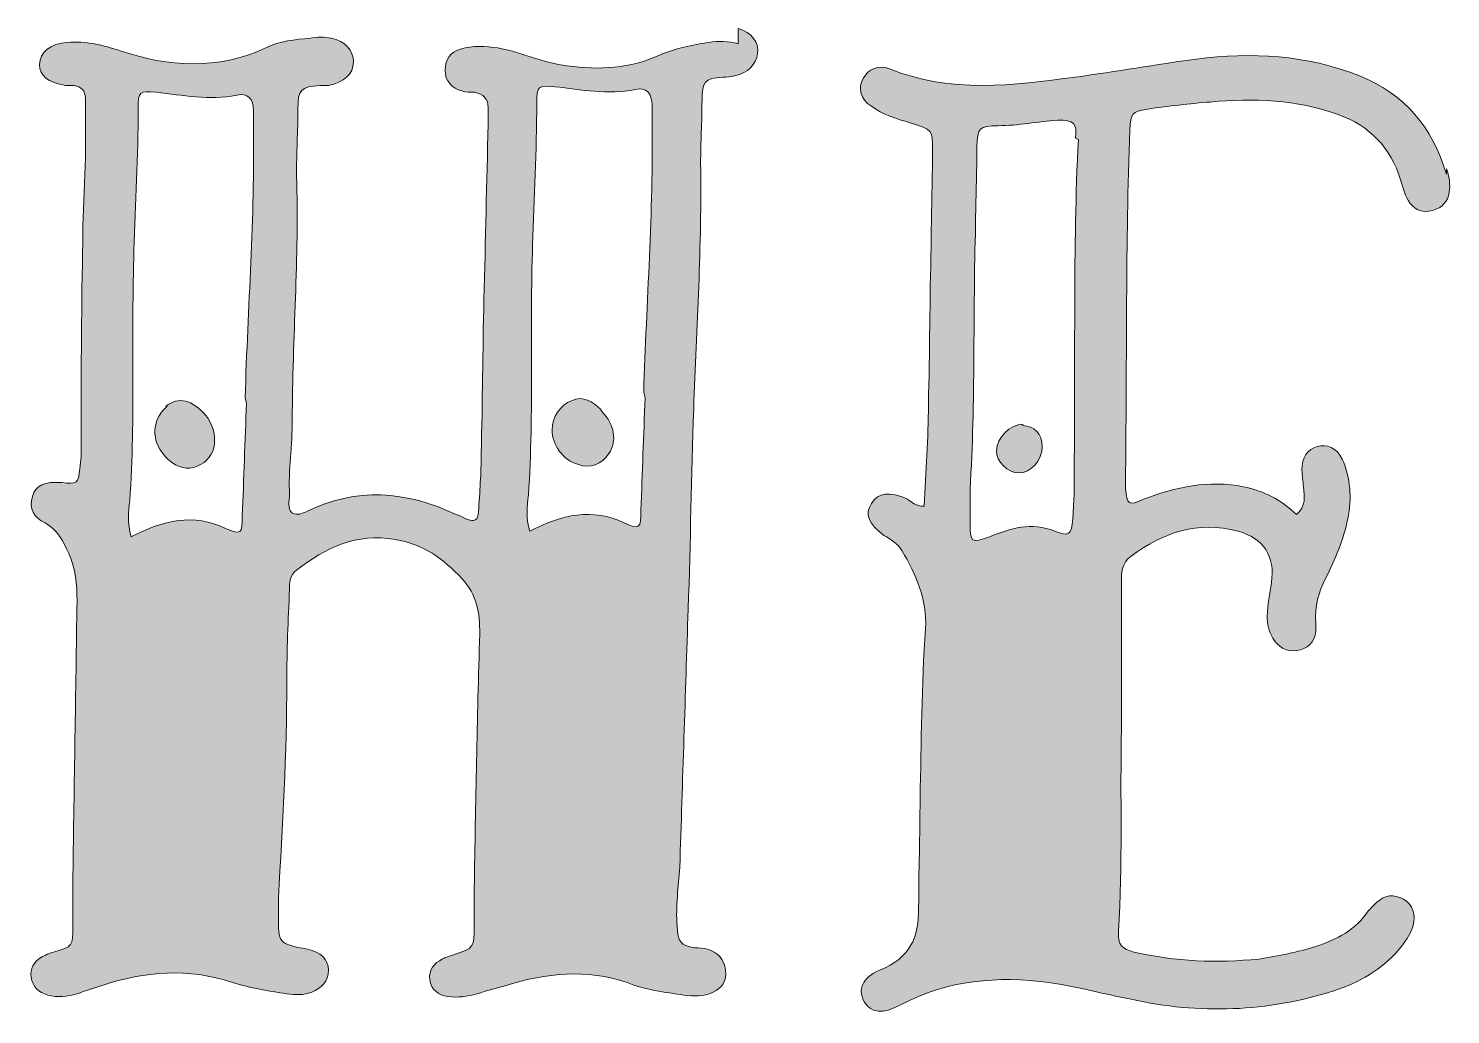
# Model space of a CAD drawing. Header units: inches. Extents: x 150 to 930, y -901 to -180.
# Drawn here: x 161.7 to 543.8, y -444.7 to -179.8 of the extents above; entities that cross this region are included whole.
import ezdxf

# ---------------------------------------------------------------- set-up
doc = ezdxf.new("R2010")
doc.units = ezdxf.units.IN
doc.header["$MEASUREMENT"] = 0
doc.layers.add('Layer 1', color=7, linetype='Continuous')

# ---------------------------------------------------------------- blocks, each defined once
blk = doc.blocks.new('block 4')
at = {"layer": 'Layer 1', "true_color": 0xce432c}
h = blk.add_hatch(color=22, dxfattribs=at)
h.dxf.hatch_style = 2
edge = h.paths.add_edge_path()
edge.add_spline(control_points=[(352.39, -179.78), (356.12, -180.9), (357.99, -183.51), (357.62, -186.49), (357.24, -189.48), (355.01, -191.72), (351.65, -192.46), (350.53, -192.84), (349.41, -192.84), (348.29, -192.84), (343.44, -193.21), (342.69, -193.96), (342.69, -199.18), (342.69, -204.78), (342.32, -210.37), (342.32, -215.97), (342.69, -237.98), (341.2, -259.99), (340.46, -282.01), (339.71, -299.91), (339.71, -317.82), (338.96, -335.73), (338.22, -358.86), (337.47, -381.99), (336.72, -405.13), (336.35, -410.35), (335.6, -415.57), (335.98, -420.8), (336.35, -425.27), (336.72, -426.02), (340.83, -426.76), (341.95, -426.76), (343.07, -426.76), (344.19, -427.14), (346.8, -427.88), (348.66, -429.75), (349.04, -432.73), (349.41, -435.72), (347.92, -437.58), (345.68, -438.7), (343.07, -439.82), (340.46, -439.82), (337.84, -439.45), (332.62, -438.7), (327.4, -437.96), (322.55, -436.09), (311.73, -432.36), (300.91, -433.48), (290.09, -436.84), (287.48, -437.58), (284.87, -438.33), (282.25, -439.08), (279.64, -439.82), (277.03, -440.2), (274.42, -439.82), (271.81, -439.45), (269.94, -437.96), (269.57, -435.35), (269.2, -432.73), (270.69, -430.87), (272.93, -429.75), (273.67, -429.38), (274.79, -429), (275.91, -428.63), (281.51, -426.76), (281.51, -426.76), (281.51, -420.8), (281.51, -417.44), (281.51, -414.08), (281.51, -410.72), (281.88, -387.96), (282.25, -365.2), (283, -342.45), (283, -336.85), (282.25, -332), (278.15, -327.52), (273.3, -322.3), (267.7, -318.2), (260.24, -317.08), (249.79, -315.21), (241.59, -319.31), (233.75, -325.28), (231.89, -326.78), (231.89, -328.64), (231.89, -330.51), (231.51, -338.72), (231.14, -346.92), (231.14, -355.13), (231.14, -374.53), (230.02, -393.93), (228.9, -413.33), (228.9, -414.83), (228.9, -416.32), (228.9, -417.81), (228.9, -425.65), (228.9, -425.65), (236.74, -427.14), (240.09, -427.88), (242.33, -429.75), (242.33, -432.73), (242.33, -435.72), (240.47, -437.58), (237.86, -438.7), (235.62, -439.45), (233.38, -439.45), (231.14, -439.08), (226.29, -438.33), (221.44, -437.58), (216.59, -436.09), (204.65, -431.99), (193.09, -433.11), (181.52, -436.84), (179.28, -437.58), (177.04, -438.33), (174.8, -439.08), (172.19, -439.82), (169.58, -440.2), (166.97, -439.45), (164.36, -438.7), (162.86, -437.21), (162.49, -434.6), (162.12, -432.36), (163.24, -430.49), (165.1, -429.38), (166.22, -428.63), (167.34, -428.26), (168.46, -427.88), (173.68, -426.39), (173.68, -426.39), (173.68, -420.8), (173.68, -416.32), (173.68, -411.84), (173.68, -407.36), (174.06, -382.74), (174.43, -358.12), (174.8, -333.49), (174.8, -329.01), (174.43, -324.91), (172.57, -320.81), (171.07, -317.45), (169.58, -314.46), (166.22, -312.6), (163.24, -311.11), (161.74, -308.87), (162.86, -305.51), (163.61, -302.52), (166.22, -301.41), (170.7, -301.78), (174.8, -302.15), (175.18, -302.15), (175.55, -298.05), (175.92, -295.81), (175.92, -293.57), (175.92, -291.33), (175.92, -274.17), (175.92, -257.01), (176.3, -239.85), (176.3, -227.53), (177.41, -215.22), (177.04, -202.91), (177.04, -201.42), (177.04, -199.93), (177.04, -198.43), (177.04, -196.57), (175.92, -195.45), (174.06, -195.08), (173.31, -195.08), (172.57, -195.08), (171.82, -195.08), (166.97, -194.33), (164.73, -192.46), (164.73, -189.48), (164.73, -186.12), (167.71, -183.88), (172.19, -183.51), (177.04, -183.14), (181.89, -184.26), (186.37, -185.75), (199.43, -190.23), (212.48, -190.97), (225.54, -185), (229.27, -183.14), (233.38, -182.76), (237.48, -182.39), (239.35, -182.02), (241.21, -182.02), (243.08, -182.39), (246.81, -183.14), (249.05, -185.75), (249.05, -188.73), (249.05, -192.09), (246.44, -194.33), (242.33, -195.08), (241.59, -195.08), (240.84, -195.08), (240.09, -195.08), (234.87, -195.45), (234.13, -196.19), (234.13, -201.42), (234.13, -207.39), (233.75, -213.36), (233.75, -219.33), (234.5, -241.34), (232.63, -262.98), (232.63, -284.99), (232.63, -291.71), (231.51, -298.42), (231.89, -305.14), (231.89, -306.63), (231.14, -308.5), (232.63, -309.99), (234.13, -310.73), (235.24, -309.99), (236.36, -309.61), (249.79, -302.9), (263.23, -304.02), (276.66, -310.36), (277.78, -310.73), (278.52, -311.11), (279.27, -311.48), (281.51, -312.6), (282.63, -311.85), (282.63, -309.61), (283, -304.39), (283.37, -299.17), (283.37, -293.94), (283.75, -280.14), (283.75, -266.34), (284.12, -252.53), (284.49, -236.86), (284.87, -221.19), (285.24, -205.52), (285.24, -204.03), (285.24, -202.54), (285.24, -201.05), (285.24, -198.81), (284.12, -197.31), (281.51, -196.94), (280.39, -196.94), (279.27, -196.94), (278.15, -196.57), (275.54, -195.82), (273.67, -193.96), (273.67, -190.97), (273.67, -187.99), (275.17, -186.12), (277.78, -185.38), (281.13, -184.26), (284.49, -184.63), (287.85, -185), (294.19, -186.12), (300.16, -189.11), (306.5, -189.85), (315.08, -190.97), (323.29, -190.6), (331.5, -186.87), (335.6, -185), (340.08, -184.26), (344.56, -183.51), (347.17, -183.14), (349.78, -183.14), (352.39, -183.88), (352.39, -183.88), (352.39, -179.78), (352.39, -179.78)], knot_values=[0, 0, 0, 0, 1, 1, 1, 2, 2, 2, 3, 3, 3, 4, 4, 4, 5, 5, 5, 6, 6, 6, 7, 7, 7, 8, 8, 8, 9, 9, 9, 10, 10, 10, 11, 11, 11, 12, 12, 12, 13, 13, 13, 14, 14, 14, 15, 15, 15, 16, 16, 16, 17, 17, 17, 18, 18, 18, 19, 19, 19, 20, 20, 20, 21, 21, 21, 22, 22, 22, 23, 23, 23, 24, 24, 24, 25, 25, 25, 26, 26, 26, 27, 27, 27, 28, 28, 28, 29, 29, 29, 30, 30, 30, 31, 31, 31, 32, 32, 32, 33, 33, 33, 34, 34, 34, 35, 35, 35, 36, 36, 36, 37, 37, 37, 38, 38, 38, 39, 39, 39, 40, 40, 40, 41, 41, 41, 42, 42, 42, 43, 43, 43, 44, 44, 44, 45, 45, 45, 46, 46, 46, 47, 47, 47, 48, 48, 48, 49, 49, 49, 50, 50, 50, 51, 51, 51, 52, 52, 52, 53, 53, 53, 54, 54, 54, 55, 55, 55, 56, 56, 56, 57, 57, 57, 58, 58, 58, 59, 59, 59, 60, 60, 60, 61, 61, 61, 62, 62, 62, 63, 63, 63, 64, 64, 64, 65, 65, 65, 66, 66, 66, 67, 67, 67, 68, 68, 68, 69, 69, 69, 70, 70, 70, 71, 71, 71, 72, 72, 72, 73, 73, 73, 74, 74, 74, 75, 75, 75, 76, 76, 76, 77, 77, 77, 78, 78, 78, 79, 79, 79, 80, 80, 80, 81, 81, 81, 82, 82, 82, 83, 83, 83, 84, 84, 84, 85, 85, 85, 86, 86, 86, 87, 87, 87, 88, 88, 88, 88], degree=3, periodic=1)
edge = h.paths.add_edge_path()
edge.add_spline(control_points=[(219.95, -279.02), (220.69, -254.77), (222.56, -230.52), (222.19, -206.27), (222.19, -204.78), (222.19, -203.28), (222.19, -201.79), (222.19, -198.81), (220.69, -196.94), (217.71, -197.69), (210.25, -199.18), (203.16, -197.69), (196.07, -196.94), (191.59, -196.57), (191.22, -196.57), (191.22, -201.42), (191.22, -214.1), (190.47, -226.79), (190.1, -239.47), (189.35, -261.86), (190.47, -284.24), (188.98, -306.63), (188.61, -309.61), (188.23, -312.6), (189.35, -316.33), (197.93, -311.85), (206.14, -309.99), (214.72, -314.09), (218.83, -315.96), (219.2, -315.58), (219.2, -310.73), (219.57, -300.66), (219.95, -290.59), (220.32, -280.51), (220.32, -280.51), (219.95, -279.02), (219.95, -279.02)], knot_values=[0, 0, 0, 0, 1, 1, 1, 2, 2, 2, 3, 3, 3, 4, 4, 4, 5, 5, 5, 6, 6, 6, 7, 7, 7, 8, 8, 8, 9, 9, 9, 10, 10, 10, 11, 11, 11, 12, 12, 12, 12], degree=3, periodic=1)
edge = h.paths.add_edge_path()
edge.add_spline(control_points=[(198.68, -281.26), (202.04, -278.65), (205.77, -279.39), (209.5, -283.87), (210.99, -285.74), (211.74, -287.98), (211.74, -290.59), (211.74, -293.2), (210.62, -295.44), (208.01, -296.93), (205.4, -298.42), (202.78, -298.05), (200.55, -296.56), (199.43, -295.81), (198.31, -294.69), (197.56, -293.57), (194.58, -289.47), (195.32, -284.24), (199.05, -281.26), (199.05, -281.26), (198.68, -281.26), (198.68, -281.26)], knot_values=[0, 0, 0, 0, 1, 1, 1, 2, 2, 2, 3, 3, 3, 4, 4, 4, 5, 5, 5, 6, 6, 6, 7, 7, 7, 7], degree=3, periodic=1)
edge = h.paths.add_edge_path()
edge.add_spline(control_points=[(327.02, -277.53), (327.77, -253.28), (329.64, -229.03), (329.26, -204.78), (329.26, -203.28), (329.26, -201.79), (329.26, -200.3), (329.26, -197.31), (327.77, -195.45), (324.78, -196.19), (317.32, -197.69), (310.23, -196.19), (303.15, -195.45), (298.67, -195.08), (298.29, -195.08), (298.29, -199.93), (298.29, -212.61), (297.55, -225.3), (297.18, -237.98), (296.43, -260.37), (297.55, -282.75), (296.06, -305.14), (295.69, -308.12), (295.31, -311.11), (296.43, -314.84), (305.01, -310.36), (313.22, -308.5), (321.8, -312.6), (325.91, -314.46), (326.28, -314.09), (326.28, -309.24), (326.65, -299.17), (327.02, -289.09), (327.4, -279.02), (327.4, -279.02), (327.02, -277.53), (327.02, -277.53)], knot_values=[0, 0, 0, 0, 1, 1, 1, 2, 2, 2, 3, 3, 3, 4, 4, 4, 5, 5, 5, 6, 6, 6, 7, 7, 7, 8, 8, 8, 9, 9, 9, 10, 10, 10, 11, 11, 11, 12, 12, 12, 12], degree=3, periodic=1)
edge = h.paths.add_edge_path()
edge.add_spline(control_points=[(315.83, -282.75), (319.19, -286.11), (319.94, -290.59), (317.7, -293.94), (315.83, -296.93), (312.47, -298.05), (309.49, -296.93), (305.39, -295.81), (302.4, -291.71), (302.4, -287.6), (302.4, -284.24), (304.64, -280.89), (307.62, -279.77), (310.98, -278.27), (313.22, -280.14), (315.46, -282.01), (315.46, -282.01), (315.83, -282.75), (315.83, -282.75)], knot_values=[0, 0, 0, 0, 1, 1, 1, 2, 2, 2, 3, 3, 3, 4, 4, 4, 5, 5, 5, 6, 6, 6, 6], degree=3, periodic=1)
h = blk.add_hatch(color=22, dxfattribs=at)
h.dxf.hatch_style = 2
edge = h.paths.add_edge_path()
edge.add_spline(control_points=[(542.66, -217.46), (543.41, -219.33), (543.78, -221.57), (543.41, -223.8), (543.04, -226.42), (541.54, -227.91), (538.93, -228.65), (536.32, -229.4), (534.46, -228.65), (532.96, -226.79), (531.47, -224.92), (531.1, -222.68), (530.35, -220.45), (527.74, -211.86), (522.14, -205.9), (513.56, -202.91), (502.37, -198.81), (490.8, -198.43), (479.24, -199.55), (473.64, -199.93), (468.04, -200.67), (462.45, -201.42), (457.97, -202.16), (457.97, -202.54), (457.6, -207.01), (456.48, -237.61), (456.85, -268.2), (456.48, -298.79), (456.48, -300.29), (456.48, -301.78), (456.48, -303.27), (456.85, -307.75), (457.23, -308.12), (461.33, -306.26), (469.91, -302.9), (478.86, -301.03), (488.19, -302.9), (493.42, -304.02), (498.27, -306.26), (502.37, -310.36), (504.98, -308.12), (504.61, -305.51), (504.24, -302.9), (504.24, -301.41), (503.86, -299.91), (503.86, -298.42), (503.86, -295.06), (505.35, -292.83), (507.97, -292.08), (510.58, -291.33), (513.19, -292.45), (514.68, -295.44), (516.92, -300.66), (517.29, -305.88), (516.17, -311.48), (515.05, -317.08), (512.82, -322.3), (510.21, -327.52), (508.34, -331.25), (507.22, -334.98), (507.59, -339.46), (507.59, -340.21), (507.59, -340.95), (507.59, -341.7), (507.22, -344.68), (505.35, -346.55), (502.37, -346.92), (499.38, -347.3), (497.52, -345.8), (496.03, -343.56), (494.91, -341.7), (494.53, -339.83), (494.53, -337.6), (494.53, -334.61), (495.28, -331.63), (495.65, -328.64), (496.77, -321.55), (493.42, -316.7), (486.7, -314.84), (475.88, -311.85), (466.55, -315.21), (457.97, -321.55), (455.36, -323.42), (455.36, -326.03), (455.36, -328.64), (455.36, -341.7), (455.36, -354.76), (455.36, -367.82), (454.99, -386.1), (455.73, -404.38), (454.61, -422.29), (454.24, -426.02), (455.73, -427.14), (458.72, -427.88), (469.91, -430.49), (481.1, -430.87), (492.3, -429.75), (497.52, -429), (502.74, -427.88), (507.59, -426.39), (513.19, -424.53), (518.41, -421.91), (521.77, -416.69), (522.52, -415.94), (523.26, -415.2), (524.01, -414.45), (526.25, -412.59), (528.49, -412.21), (531.1, -413.71), (533.71, -415.2), (534.46, -417.81), (533.71, -420.8), (532.96, -423.41), (531.47, -425.27), (529.98, -427.14), (525.13, -432.73), (519.16, -436.09), (512.44, -438.33), (494.53, -443.93), (476.25, -444.67), (457.97, -440.57), (450.51, -439.08), (443.42, -437.21), (435.96, -436.09), (422.16, -434.23), (408.72, -435.35), (396.04, -442.06), (391.19, -444.67), (388.2, -444.3), (386.34, -441.32), (384.47, -438.33), (385.59, -434.6), (390.44, -432.73), (398.65, -429.38), (400.89, -424.15), (400.89, -415.94), (400.89, -406.24), (401.26, -396.54), (401.26, -386.84), (401.64, -371.55), (401.64, -356.25), (402.75, -340.95), (403.13, -333.12), (400.14, -326.4), (396.41, -320.06), (395.29, -318.2), (393.43, -317.08), (391.56, -315.96), (387.46, -312.97), (386.34, -310.36), (388.2, -307.38), (390.07, -304.39), (393.05, -304.02), (397.9, -306.26), (399.02, -307), (400.14, -308.12), (402.38, -308.12), (402.75, -298.79), (403.5, -289.84), (403.5, -280.89), (403.87, -266.71), (403.87, -252.53), (404.25, -238.35), (404.25, -229.77), (404.62, -221.19), (404.62, -212.61), (404.62, -207.01), (404.62, -207.01), (398.65, -205.15), (394.92, -204.03), (391.19, -202.91), (388.2, -200.67), (385.22, -198.81), (384.47, -195.82), (385.96, -193.21), (387.46, -190.6), (390.07, -189.48), (393.05, -190.6), (409.47, -197.31), (426.26, -195.08), (443.05, -192.84), (453.87, -191.34), (464.69, -189.48), (475.51, -187.99), (490.43, -186.12), (504.98, -186.87), (519.16, -192.46), (531.47, -197.31), (538.93, -206.27), (542.66, -218.95), (542.66, -218.95), (542.66, -217.46), (542.66, -217.46)], knot_values=[0, 0, 0, 0, 1, 1, 1, 2, 2, 2, 3, 3, 3, 4, 4, 4, 5, 5, 5, 6, 6, 6, 7, 7, 7, 8, 8, 8, 9, 9, 9, 10, 10, 10, 11, 11, 11, 12, 12, 12, 13, 13, 13, 14, 14, 14, 15, 15, 15, 16, 16, 16, 17, 17, 17, 18, 18, 18, 19, 19, 19, 20, 20, 20, 21, 21, 21, 22, 22, 22, 23, 23, 23, 24, 24, 24, 25, 25, 25, 26, 26, 26, 27, 27, 27, 28, 28, 28, 29, 29, 29, 30, 30, 30, 31, 31, 31, 32, 32, 32, 33, 33, 33, 34, 34, 34, 35, 35, 35, 36, 36, 36, 37, 37, 37, 38, 38, 38, 39, 39, 39, 40, 40, 40, 41, 41, 41, 42, 42, 42, 43, 43, 43, 44, 44, 44, 45, 45, 45, 46, 46, 46, 47, 47, 47, 48, 48, 48, 49, 49, 49, 50, 50, 50, 51, 51, 51, 52, 52, 52, 53, 53, 53, 54, 54, 54, 55, 55, 55, 56, 56, 56, 57, 57, 57, 58, 58, 58, 59, 59, 59, 60, 60, 60, 61, 61, 61, 62, 62, 62, 63, 63, 63, 64, 64, 64, 64], degree=3, periodic=1)
edge = h.paths.add_edge_path()
edge.add_spline(control_points=[(443.05, -209.25), (443.42, -205.15), (442.68, -204.4), (438.2, -204.4), (432.97, -204.78), (427.75, -205.9), (422.16, -205.9), (417.3, -205.9), (416.56, -206.64), (416.56, -211.49), (416.56, -218.58), (416.19, -225.67), (416.19, -232.76), (415.44, -256.26), (416.19, -280.14), (414.69, -303.64), (414.69, -306.63), (414.69, -309.61), (414.69, -312.6), (414.69, -317.82), (415.07, -318.2), (419.92, -316.33), (425.51, -314.09), (431.11, -312.23), (437.45, -314.84), (441.18, -316.33), (441.93, -315.96), (442.3, -311.48), (442.68, -307), (442.68, -302.52), (442.68, -298.05), (443.05, -268.57), (442.3, -239.1), (443.79, -209.63), (443.79, -209.63), (443.05, -209.25), (443.05, -209.25)], knot_values=[0, 0, 0, 0, 1, 1, 1, 2, 2, 2, 3, 3, 3, 4, 4, 4, 5, 5, 5, 6, 6, 6, 7, 7, 7, 8, 8, 8, 9, 9, 9, 10, 10, 10, 11, 11, 11, 12, 12, 12, 12], degree=3, periodic=1)
edge = h.paths.add_edge_path()
edge.add_spline(control_points=[(428.87, -286.48), (431.86, -286.48), (434.09, -288.72), (434.09, -292.08), (434.09, -295.81), (431.11, -299.17), (427.75, -299.17), (424.77, -299.17), (421.78, -296.18), (421.78, -293.2), (421.78, -289.84), (425.51, -286.11), (428.87, -286.11), (428.87, -286.11), (428.87, -286.48), (428.87, -286.48)], knot_values=[0, 0, 0, 0, 1, 1, 1, 2, 2, 2, 3, 3, 3, 4, 4, 4, 5, 5, 5, 5], degree=3, periodic=1)
at = {"layer": 'Layer 1', "lineweight": 0}
for points, knots in [([(352.39, -179.78), (356.12, -180.9), (357.99, -183.51), (357.62, -186.49), (357.24, -189.48), (355.01, -191.72), (351.65, -192.46), (350.53, -192.84), (349.41, -192.84), (348.29, -192.84), (343.44, -193.21), (342.69, -193.96), (342.69, -199.18), (342.69, -204.78), (342.32, -210.37), (342.32, -215.97), (342.69, -237.98), (341.2, -259.99), (340.46, -282.01), (339.71, -299.91), (339.71, -317.82), (338.96, -335.73), (338.22, -358.86), (337.47, -381.99), (336.72, -405.13), (336.35, -410.35), (335.6, -415.57), (335.98, -420.8), (336.35, -425.27), (336.72, -426.02), (340.83, -426.76), (341.95, -426.76), (343.07, -426.76), (344.19, -427.14), (346.8, -427.88), (348.66, -429.75), (349.04, -432.73), (349.41, -435.72), (347.92, -437.58), (345.68, -438.7), (343.07, -439.82), (340.46, -439.82), (337.84, -439.45), (332.62, -438.7), (327.4, -437.96), (322.55, -436.09), (311.73, -432.36), (300.91, -433.48), (290.09, -436.84), (287.48, -437.58), (284.87, -438.33), (282.25, -439.08), (279.64, -439.82), (277.03, -440.2), (274.42, -439.82), (271.81, -439.45), (269.94, -437.96), (269.57, -435.35), (269.2, -432.73), (270.69, -430.87), (272.93, -429.75), (273.67, -429.38), (274.79, -429), (275.91, -428.63), (281.51, -426.76), (281.51, -426.76), (281.51, -420.8), (281.51, -417.44), (281.51, -414.08), (281.51, -410.72), (281.88, -387.96), (282.25, -365.2), (283, -342.45), (283, -336.85), (282.25, -332), (278.15, -327.52), (273.3, -322.3), (267.7, -318.2), (260.24, -317.08), (249.79, -315.21), (241.59, -319.31), (233.75, -325.28), (231.89, -326.78), (231.89, -328.64), (231.89, -330.51), (231.51, -338.72), (231.14, -346.92), (231.14, -355.13), (231.14, -374.53), (230.02, -393.93), (228.9, -413.33), (228.9, -414.83), (228.9, -416.32), (228.9, -417.81), (228.9, -425.65), (228.9, -425.65), (236.74, -427.14), (240.09, -427.88), (242.33, -429.75), (242.33, -432.73), (242.33, -435.72), (240.47, -437.58), (237.86, -438.7), (235.62, -439.45), (233.38, -439.45), (231.14, -439.08), (226.29, -438.33), (221.44, -437.58), (216.59, -436.09), (204.65, -431.99), (193.09, -433.11), (181.52, -436.84), (179.28, -437.58), (177.04, -438.33), (174.8, -439.08), (172.19, -439.82), (169.58, -440.2), (166.97, -439.45), (164.36, -438.7), (162.86, -437.21), (162.49, -434.6), (162.12, -432.36), (163.24, -430.49), (165.1, -429.38), (166.22, -428.63), (167.34, -428.26), (168.46, -427.88), (173.68, -426.39), (173.68, -426.39), (173.68, -420.8), (173.68, -416.32), (173.68, -411.84), (173.68, -407.36), (174.06, -382.74), (174.43, -358.12), (174.8, -333.49), (174.8, -329.01), (174.43, -324.91), (172.57, -320.81), (171.07, -317.45), (169.58, -314.46), (166.22, -312.6), (163.24, -311.11), (161.74, -308.87), (162.86, -305.51), (163.61, -302.52), (166.22, -301.41), (170.7, -301.78), (174.8, -302.15), (175.18, -302.15), (175.55, -298.05), (175.92, -295.81), (175.92, -293.57), (175.92, -291.33), (175.92, -274.17), (175.92, -257.01), (176.3, -239.85), (176.3, -227.53), (177.41, -215.22), (177.04, -202.91), (177.04, -201.42), (177.04, -199.93), (177.04, -198.43), (177.04, -196.57), (175.92, -195.45), (174.06, -195.08), (173.31, -195.08), (172.57, -195.08), (171.82, -195.08), (166.97, -194.33), (164.73, -192.46), (164.73, -189.48), (164.73, -186.12), (167.71, -183.88), (172.19, -183.51), (177.04, -183.14), (181.89, -184.26), (186.37, -185.75), (199.43, -190.23), (212.48, -190.97), (225.54, -185), (229.27, -183.14), (233.38, -182.76), (237.48, -182.39), (239.35, -182.02), (241.21, -182.02), (243.08, -182.39), (246.81, -183.14), (249.05, -185.75), (249.05, -188.73), (249.05, -192.09), (246.44, -194.33), (242.33, -195.08), (241.59, -195.08), (240.84, -195.08), (240.09, -195.08), (234.87, -195.45), (234.13, -196.19), (234.13, -201.42), (234.13, -207.39), (233.75, -213.36), (233.75, -219.33), (234.5, -241.34), (232.63, -262.98), (232.63, -284.99), (232.63, -291.71), (231.51, -298.42), (231.89, -305.14), (231.89, -306.63), (231.14, -308.5), (232.63, -309.99), (234.13, -310.73), (235.24, -309.99), (236.36, -309.61), (249.79, -302.9), (263.23, -304.02), (276.66, -310.36), (277.78, -310.73), (278.52, -311.11), (279.27, -311.48), (281.51, -312.6), (282.63, -311.85), (282.63, -309.61), (283, -304.39), (283.37, -299.17), (283.37, -293.94), (283.75, -280.14), (283.75, -266.34), (284.12, -252.53), (284.49, -236.86), (284.87, -221.19), (285.24, -205.52), (285.24, -204.03), (285.24, -202.54), (285.24, -201.05), (285.24, -198.81), (284.12, -197.31), (281.51, -196.94), (280.39, -196.94), (279.27, -196.94), (278.15, -196.57), (275.54, -195.82), (273.67, -193.96), (273.67, -190.97), (273.67, -187.99), (275.17, -186.12), (277.78, -185.38), (281.13, -184.26), (284.49, -184.63), (287.85, -185), (294.19, -186.12), (300.16, -189.11), (306.5, -189.85), (315.08, -190.97), (323.29, -190.6), (331.5, -186.87), (335.6, -185), (340.08, -184.26), (344.56, -183.51), (347.17, -183.14), (349.78, -183.14), (352.39, -183.88), (352.39, -183.88), (352.39, -179.78), (352.39, -179.78)], [0, 0, 0, 0, 1, 1, 1, 2, 2, 2, 3, 3, 3, 4, 4, 4, 5, 5, 5, 6, 6, 6, 7, 7, 7, 8, 8, 8, 9, 9, 9, 10, 10, 10, 11, 11, 11, 12, 12, 12, 13, 13, 13, 14, 14, 14, 15, 15, 15, 16, 16, 16, 17, 17, 17, 18, 18, 18, 19, 19, 19, 20, 20, 20, 21, 21, 21, 22, 22, 22, 23, 23, 23, 24, 24, 24, 25, 25, 25, 26, 26, 26, 27, 27, 27, 28, 28, 28, 29, 29, 29, 30, 30, 30, 31, 31, 31, 32, 32, 32, 33, 33, 33, 34, 34, 34, 35, 35, 35, 36, 36, 36, 37, 37, 37, 38, 38, 38, 39, 39, 39, 40, 40, 40, 41, 41, 41, 42, 42, 42, 43, 43, 43, 44, 44, 44, 45, 45, 45, 46, 46, 46, 47, 47, 47, 48, 48, 48, 49, 49, 49, 50, 50, 50, 51, 51, 51, 52, 52, 52, 53, 53, 53, 54, 54, 54, 55, 55, 55, 56, 56, 56, 57, 57, 57, 58, 58, 58, 59, 59, 59, 60, 60, 60, 61, 61, 61, 62, 62, 62, 63, 63, 63, 64, 64, 64, 65, 65, 65, 66, 66, 66, 67, 67, 67, 68, 68, 68, 69, 69, 69, 70, 70, 70, 71, 71, 71, 72, 72, 72, 73, 73, 73, 74, 74, 74, 75, 75, 75, 76, 76, 76, 77, 77, 77, 78, 78, 78, 79, 79, 79, 80, 80, 80, 81, 81, 81, 82, 82, 82, 83, 83, 83, 84, 84, 84, 85, 85, 85, 86, 86, 86, 87, 87, 87, 88, 88, 88, 88]), ([(542.66, -217.46), (543.41, -219.33), (543.78, -221.57), (543.41, -223.8), (543.04, -226.42), (541.54, -227.91), (538.93, -228.65), (536.32, -229.4), (534.46, -228.65), (532.96, -226.79), (531.47, -224.92), (531.1, -222.68), (530.35, -220.45), (527.74, -211.86), (522.14, -205.9), (513.56, -202.91), (502.37, -198.81), (490.8, -198.43), (479.24, -199.55), (473.64, -199.93), (468.04, -200.67), (462.45, -201.42), (457.97, -202.16), (457.97, -202.54), (457.6, -207.01), (456.48, -237.61), (456.85, -268.2), (456.48, -298.79), (456.48, -300.29), (456.48, -301.78), (456.48, -303.27), (456.85, -307.75), (457.23, -308.12), (461.33, -306.26), (469.91, -302.9), (478.86, -301.03), (488.19, -302.9), (493.42, -304.02), (498.27, -306.26), (502.37, -310.36), (504.98, -308.12), (504.61, -305.51), (504.24, -302.9), (504.24, -301.41), (503.86, -299.91), (503.86, -298.42), (503.86, -295.06), (505.35, -292.83), (507.97, -292.08), (510.58, -291.33), (513.19, -292.45), (514.68, -295.44), (516.92, -300.66), (517.29, -305.88), (516.17, -311.48), (515.05, -317.08), (512.82, -322.3), (510.21, -327.52), (508.34, -331.25), (507.22, -334.98), (507.59, -339.46), (507.59, -340.21), (507.59, -340.95), (507.59, -341.7), (507.22, -344.68), (505.35, -346.55), (502.37, -346.92), (499.38, -347.3), (497.52, -345.8), (496.03, -343.56), (494.91, -341.7), (494.53, -339.83), (494.53, -337.6), (494.53, -334.61), (495.28, -331.63), (495.65, -328.64), (496.77, -321.55), (493.42, -316.7), (486.7, -314.84), (475.88, -311.85), (466.55, -315.21), (457.97, -321.55), (455.36, -323.42), (455.36, -326.03), (455.36, -328.64), (455.36, -341.7), (455.36, -354.76), (455.36, -367.82), (454.99, -386.1), (455.73, -404.38), (454.61, -422.29), (454.24, -426.02), (455.73, -427.14), (458.72, -427.88), (469.91, -430.49), (481.1, -430.87), (492.3, -429.75), (497.52, -429), (502.74, -427.88), (507.59, -426.39), (513.19, -424.53), (518.41, -421.91), (521.77, -416.69), (522.52, -415.94), (523.26, -415.2), (524.01, -414.45), (526.25, -412.59), (528.49, -412.21), (531.1, -413.71), (533.71, -415.2), (534.46, -417.81), (533.71, -420.8), (532.96, -423.41), (531.47, -425.27), (529.98, -427.14), (525.13, -432.73), (519.16, -436.09), (512.44, -438.33), (494.53, -443.93), (476.25, -444.67), (457.97, -440.57), (450.51, -439.08), (443.42, -437.21), (435.96, -436.09), (422.16, -434.23), (408.72, -435.35), (396.04, -442.06), (391.19, -444.67), (388.2, -444.3), (386.34, -441.32), (384.47, -438.33), (385.59, -434.6), (390.44, -432.73), (398.65, -429.38), (400.89, -424.15), (400.89, -415.94), (400.89, -406.24), (401.26, -396.54), (401.26, -386.84), (401.64, -371.55), (401.64, -356.25), (402.75, -340.95), (403.13, -333.12), (400.14, -326.4), (396.41, -320.06), (395.29, -318.2), (393.43, -317.08), (391.56, -315.96), (387.46, -312.97), (386.34, -310.36), (388.2, -307.38), (390.07, -304.39), (393.05, -304.02), (397.9, -306.26), (399.02, -307), (400.14, -308.12), (402.38, -308.12), (402.75, -298.79), (403.5, -289.84), (403.5, -280.89), (403.87, -266.71), (403.87, -252.53), (404.25, -238.35), (404.25, -229.77), (404.62, -221.19), (404.62, -212.61), (404.62, -207.01), (404.62, -207.01), (398.65, -205.15), (394.92, -204.03), (391.19, -202.91), (388.2, -200.67), (385.22, -198.81), (384.47, -195.82), (385.96, -193.21), (387.46, -190.6), (390.07, -189.48), (393.05, -190.6), (409.47, -197.31), (426.26, -195.08), (443.05, -192.84), (453.87, -191.34), (464.69, -189.48), (475.51, -187.99), (490.43, -186.12), (504.98, -186.87), (519.16, -192.46), (531.47, -197.31), (538.93, -206.27), (542.66, -218.95), (542.66, -218.95), (542.66, -217.46), (542.66, -217.46)], [0, 0, 0, 0, 1, 1, 1, 2, 2, 2, 3, 3, 3, 4, 4, 4, 5, 5, 5, 6, 6, 6, 7, 7, 7, 8, 8, 8, 9, 9, 9, 10, 10, 10, 11, 11, 11, 12, 12, 12, 13, 13, 13, 14, 14, 14, 15, 15, 15, 16, 16, 16, 17, 17, 17, 18, 18, 18, 19, 19, 19, 20, 20, 20, 21, 21, 21, 22, 22, 22, 23, 23, 23, 24, 24, 24, 25, 25, 25, 26, 26, 26, 27, 27, 27, 28, 28, 28, 29, 29, 29, 30, 30, 30, 31, 31, 31, 32, 32, 32, 33, 33, 33, 34, 34, 34, 35, 35, 35, 36, 36, 36, 37, 37, 37, 38, 38, 38, 39, 39, 39, 40, 40, 40, 41, 41, 41, 42, 42, 42, 43, 43, 43, 44, 44, 44, 45, 45, 45, 46, 46, 46, 47, 47, 47, 48, 48, 48, 49, 49, 49, 50, 50, 50, 51, 51, 51, 52, 52, 52, 53, 53, 53, 54, 54, 54, 55, 55, 55, 56, 56, 56, 57, 57, 57, 58, 58, 58, 59, 59, 59, 60, 60, 60, 61, 61, 61, 62, 62, 62, 63, 63, 63, 64, 64, 64, 64]), ([(219.95, -279.02), (220.69, -254.77), (222.56, -230.52), (222.19, -206.27), (222.19, -204.78), (222.19, -203.28), (222.19, -201.79), (222.19, -198.81), (220.69, -196.94), (217.71, -197.69), (210.25, -199.18), (203.16, -197.69), (196.07, -196.94), (191.59, -196.57), (191.22, -196.57), (191.22, -201.42), (191.22, -214.1), (190.47, -226.79), (190.1, -239.47), (189.35, -261.86), (190.47, -284.24), (188.98, -306.63), (188.61, -309.61), (188.23, -312.6), (189.35, -316.33), (197.93, -311.85), (206.14, -309.99), (214.72, -314.09), (218.83, -315.96), (219.2, -315.58), (219.2, -310.73), (219.57, -300.66), (219.95, -290.59), (220.32, -280.51), (220.32, -280.51), (219.95, -279.02), (219.95, -279.02)], [0, 0, 0, 0, 1, 1, 1, 2, 2, 2, 3, 3, 3, 4, 4, 4, 5, 5, 5, 6, 6, 6, 7, 7, 7, 8, 8, 8, 9, 9, 9, 10, 10, 10, 11, 11, 11, 12, 12, 12, 12]), ([(327.02, -277.53), (327.77, -253.28), (329.64, -229.03), (329.26, -204.78), (329.26, -203.28), (329.26, -201.79), (329.26, -200.3), (329.26, -197.31), (327.77, -195.45), (324.78, -196.19), (317.32, -197.69), (310.23, -196.19), (303.15, -195.45), (298.67, -195.08), (298.29, -195.08), (298.29, -199.93), (298.29, -212.61), (297.55, -225.3), (297.18, -237.98), (296.43, -260.37), (297.55, -282.75), (296.06, -305.14), (295.69, -308.12), (295.31, -311.11), (296.43, -314.84), (305.01, -310.36), (313.22, -308.5), (321.8, -312.6), (325.91, -314.46), (326.28, -314.09), (326.28, -309.24), (326.65, -299.17), (327.02, -289.09), (327.4, -279.02), (327.4, -279.02), (327.02, -277.53), (327.02, -277.53)], [0, 0, 0, 0, 1, 1, 1, 2, 2, 2, 3, 3, 3, 4, 4, 4, 5, 5, 5, 6, 6, 6, 7, 7, 7, 8, 8, 8, 9, 9, 9, 10, 10, 10, 11, 11, 11, 12, 12, 12, 12]), ([(443.05, -209.25), (443.42, -205.15), (442.68, -204.4), (438.2, -204.4), (432.97, -204.78), (427.75, -205.9), (422.16, -205.9), (417.3, -205.9), (416.56, -206.64), (416.56, -211.49), (416.56, -218.58), (416.19, -225.67), (416.19, -232.76), (415.44, -256.26), (416.19, -280.14), (414.69, -303.64), (414.69, -306.63), (414.69, -309.61), (414.69, -312.6), (414.69, -317.82), (415.07, -318.2), (419.92, -316.33), (425.51, -314.09), (431.11, -312.23), (437.45, -314.84), (441.18, -316.33), (441.93, -315.96), (442.3, -311.48), (442.68, -307), (442.68, -302.52), (442.68, -298.05), (443.05, -268.57), (442.3, -239.1), (443.79, -209.63), (443.79, -209.63), (443.05, -209.25), (443.05, -209.25)], [0, 0, 0, 0, 1, 1, 1, 2, 2, 2, 3, 3, 3, 4, 4, 4, 5, 5, 5, 6, 6, 6, 7, 7, 7, 8, 8, 8, 9, 9, 9, 10, 10, 10, 11, 11, 11, 12, 12, 12, 12]), ([(198.68, -281.26), (202.04, -278.65), (205.77, -279.39), (209.5, -283.87), (210.99, -285.74), (211.74, -287.98), (211.74, -290.59), (211.74, -293.2), (210.62, -295.44), (208.01, -296.93), (205.4, -298.42), (202.78, -298.05), (200.55, -296.56), (199.43, -295.81), (198.31, -294.69), (197.56, -293.57), (194.58, -289.47), (195.32, -284.24), (199.05, -281.26), (199.05, -281.26), (198.68, -281.26), (198.68, -281.26)], [0, 0, 0, 0, 1, 1, 1, 2, 2, 2, 3, 3, 3, 4, 4, 4, 5, 5, 5, 6, 6, 6, 7, 7, 7, 7]), ([(315.83, -282.75), (319.19, -286.11), (319.94, -290.59), (317.7, -293.94), (315.83, -296.93), (312.47, -298.05), (309.49, -296.93), (305.39, -295.81), (302.4, -291.71), (302.4, -287.6), (302.4, -284.24), (304.64, -280.89), (307.62, -279.77), (310.98, -278.27), (313.22, -280.14), (315.46, -282.01), (315.46, -282.01), (315.83, -282.75), (315.83, -282.75)], [0, 0, 0, 0, 1, 1, 1, 2, 2, 2, 3, 3, 3, 4, 4, 4, 5, 5, 5, 6, 6, 6, 6]), ([(428.87, -286.48), (431.86, -286.48), (434.09, -288.72), (434.09, -292.08), (434.09, -295.81), (431.11, -299.17), (427.75, -299.17), (424.77, -299.17), (421.78, -296.18), (421.78, -293.2), (421.78, -289.84), (425.51, -286.11), (428.87, -286.11), (428.87, -286.11), (428.87, -286.48), (428.87, -286.48)], [0, 0, 0, 0, 1, 1, 1, 2, 2, 2, 3, 3, 3, 4, 4, 4, 5, 5, 5, 5])]:
    blk.add_open_spline(points, degree=3, knots=knots, dxfattribs=at)
blk = doc.blocks.new('block 2')
at = {"layer": 'Layer 1'}
blk.add_blockref('block 4', (0, 0), dxfattribs=at)

msp = doc.modelspace()

# ---------------------------------------------------------------- block references
at = {"layer": 'Layer 1'}
msp.add_blockref('block 2', (0, 0), dxfattribs=at)

doc.saveas('drawing.dxf')
